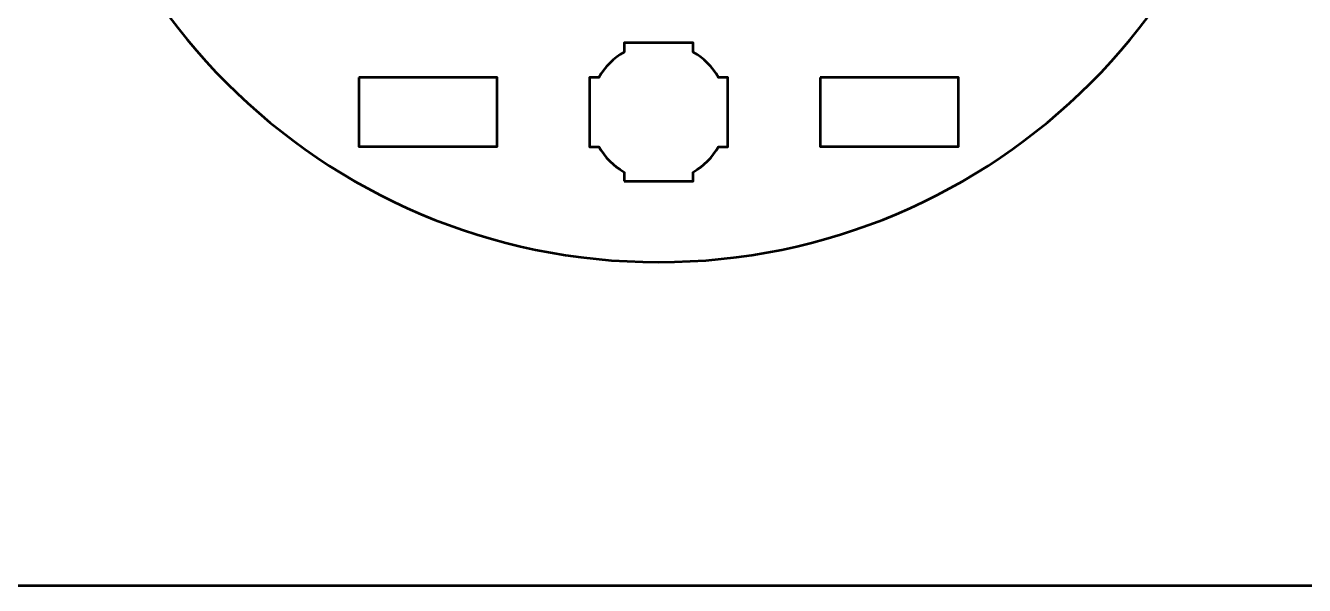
# Model space of a CAD drawing. Header units: centimetres. Extents: x -21 to 0, y -29.7 to 0.
# Drawn here: x -17.04 to -11.5, y -29.7 to -27.28 of the extents above; entities that cross this region are included whole.
import ezdxf

# ---------------------------------------------------------------- set-up
doc = ezdxf.new("R2010")
doc.units = ezdxf.units.CM
doc.header["$MEASUREMENT"] = 0
doc.layers.add('Layer 1', color=7, linetype='Continuous')

msp = doc.modelspace()

# ---------------------------------------------------------------- linework, layer by layer
at = {"layer": 'Layer 1', "color": 22, "lineweight": 53}
msp.add_open_spline([(-21.00003, -29.19995), (-21.00003, -29.19995), (-21.00003, -0.49992), (-21.00003, -0.49992), (-21.00003, -0.49992), (-21.00003, -0.22295), (-20.77694, 0.00004), (-20.49994, 0.00004), (-20.49994, 0.00004), (-20.49994, 0.00004), (-0.50008, 0.00004), (-0.50008, 0.00004), (-0.50008, 0.00004), (-0.22294, 0.00004), (0.00002, -0.22295), (0.00002, -0.49992), (0.00002, -0.49992), (0.00002, -0.49992), (0.00002, -29.19995), (0.00002, -29.19995), (0.00002, -29.19995), (0.00002, -29.47695), (-0.22294, -29.70004), (-0.50008, -29.70004), (-0.50008, -29.70004), (-0.50008, -29.70004), (-20.49994, -29.70004), (-20.49994, -29.70004), (-20.49994, -29.70004), (-20.77694, -29.70004), (-21.00003, -29.47695), (-21.00003, -29.19995)], degree=3, knots=[0, 0, 0, 0, 0.125, 0.125, 0.125, 0.125, 0.25, 0.25, 0.25, 0.25, 0.375, 0.375, 0.375, 0.375, 0.5, 0.5, 0.5, 0.5, 0.625, 0.625, 0.625, 0.625, 0.75, 0.75, 0.75, 0.75, 0.875, 0.875, 0.875, 0.875, 1, 1, 1, 1], dxfattribs=at)
at = {"layer": 'Layer 1', "color": 114, "lineweight": 53}
msp.add_open_spline([(-14.29993, -22.99996), (-12.8366, -22.99996), (-11.64993, -24.18663), (-11.64993, -25.64996), (-11.64993, -25.64996), (-11.64993, -27.11329), (-12.8366, -28.29996), (-14.29993, -28.29996), (-14.29993, -28.29996), (-15.76326, -28.29996), (-16.94993, -27.11329), (-16.94993, -25.64996), (-16.94993, -25.64996), (-16.94993, -24.18663), (-15.76326, -22.99996), (-14.29993, -22.99996)], degree=3, knots=[0, 0, 0, 0, 0.25, 0.25, 0.25, 0.25, 0.5, 0.5, 0.5, 0.5, 0.75, 0.75, 0.75, 0.75, 1, 1, 1, 1], dxfattribs=at)
at = {"layer": 'Layer 1', "lineweight": 53}
for points, knots in [([(-14.44992, -27.95002), (-14.44992, -27.95002), (-14.44992, -27.90984), (-14.44992, -27.90984), (-14.44992, -27.90984), (-14.49546, -27.88351), (-14.53342, -27.84556), (-14.55977, -27.80003), (-14.55977, -27.80003), (-14.55977, -27.80003), (-14.59992, -27.80003), (-14.59992, -27.80003), (-14.59992, -27.80003), (-14.59992, -27.80003), (-14.59992, -27.65151), (-14.59992, -27.65151), (-14.59992, -27.65151), (-14.59992, -27.65151), (-14.59994, -27.64996), (-14.59994, -27.64996), (-14.59994, -27.64996), (-14.59994, -27.64996), (-14.59992, -27.64841), (-14.59992, -27.64841), (-14.59992, -27.64841), (-14.59992, -27.64841), (-14.59992, -27.50002), (-14.59992, -27.50002), (-14.59992, -27.50002), (-14.59992, -27.50002), (-14.55982, -27.50002), (-14.55982, -27.50002), (-14.55982, -27.50002), (-14.53347, -27.45445), (-14.49548, -27.41645), (-14.44992, -27.39009), (-14.44992, -27.39009), (-14.44992, -27.39009), (-14.44992, -27.35001), (-14.44992, -27.35001), (-14.44992, -27.35001), (-14.44992, -27.35001), (-14.30458, -27.35001), (-14.30458, -27.35001), (-14.30458, -27.35001), (-14.30458, -27.35001), (-14.29994, -27.34995), (-14.29994, -27.34995), (-14.29994, -27.34995), (-14.29994, -27.34995), (-14.29529, -27.35001), (-14.29529, -27.35001), (-14.29529, -27.35001), (-14.29529, -27.35001), (-14.14991, -27.35001), (-14.14991, -27.35001), (-14.14991, -27.35001), (-14.14991, -27.35001), (-14.14991, -27.39009), (-14.14991, -27.39009), (-14.14991, -27.39009), (-14.10434, -27.41645), (-14.06637, -27.45445), (-14.04003, -27.50002), (-14.04003, -27.50002), (-14.04003, -27.50002), (-13.99991, -27.50002), (-13.99991, -27.50002), (-13.99991, -27.50002), (-13.99991, -27.50002), (-13.99991, -27.80003), (-13.99991, -27.80003), (-13.99991, -27.80003), (-13.99991, -27.80003), (-14.04008, -27.80003), (-14.04008, -27.80003), (-14.04008, -27.80003), (-14.06642, -27.84556), (-14.10438, -27.88351), (-14.14991, -27.90984), (-14.14991, -27.90984), (-14.14991, -27.90984), (-14.14991, -27.95002), (-14.14991, -27.95002), (-14.14991, -27.95002), (-14.14991, -27.95002), (-14.44992, -27.95002), (-14.44992, -27.95002)], [0, 0, 0, 0, 0.0454545, 0.0454545, 0.0454545, 0.0454545, 0.0909091, 0.0909091, 0.0909091, 0.0909091, 0.1363636, 0.1363636, 0.1363636, 0.1363636, 0.1818182, 0.1818182, 0.1818182, 0.1818182, 0.2272727, 0.2272727, 0.2272727, 0.2272727, 0.2727273, 0.2727273, 0.2727273, 0.2727273, 0.3181818, 0.3181818, 0.3181818, 0.3181818, 0.3636364, 0.3636364, 0.3636364, 0.3636364, 0.4090909, 0.4090909, 0.4090909, 0.4090909, 0.4545455, 0.4545455, 0.4545455, 0.4545455, 0.5, 0.5, 0.5, 0.5, 0.5454545, 0.5454545, 0.5454545, 0.5454545, 0.5909091, 0.5909091, 0.5909091, 0.5909091, 0.6363636, 0.6363636, 0.6363636, 0.6363636, 0.6818182, 0.6818182, 0.6818182, 0.6818182, 0.7272727, 0.7272727, 0.7272727, 0.7272727, 0.7727273, 0.7727273, 0.7727273, 0.7727273, 0.8181818, 0.8181818, 0.8181818, 0.8181818, 0.8636364, 0.8636364, 0.8636364, 0.8636364, 0.9090909, 0.9090909, 0.9090909, 0.9090909, 0.9545455, 0.9545455, 0.9545455, 0.9545455, 1, 1, 1, 1]), ([(-15.59992, -27.49989), (-15.59992, -27.49989), (-14.99991, -27.49989), (-14.99991, -27.49989), (-14.99991, -27.49989), (-14.99991, -27.49989), (-14.99991, -27.79989), (-14.99991, -27.79989), (-14.99991, -27.79989), (-14.99991, -27.79989), (-15.59992, -27.79989), (-15.59992, -27.79989), (-15.59992, -27.79989), (-15.59992, -27.79989), (-15.59992, -27.49989), (-15.59992, -27.49989)], [0, 0, 0, 0, 0.25, 0.25, 0.25, 0.25, 0.5, 0.5, 0.5, 0.5, 0.75, 0.75, 0.75, 0.75, 1, 1, 1, 1]), ([(-13.59995, -27.49989), (-13.59995, -27.49989), (-12.99995, -27.49989), (-12.99995, -27.49989), (-12.99995, -27.49989), (-12.99995, -27.49989), (-12.99995, -27.79989), (-12.99995, -27.79989), (-12.99995, -27.79989), (-12.99995, -27.79989), (-13.59995, -27.79989), (-13.59995, -27.79989), (-13.59995, -27.79989), (-13.59995, -27.79989), (-13.59995, -27.49989), (-13.59995, -27.49989)], [0, 0, 0, 0, 0.25, 0.25, 0.25, 0.25, 0.5, 0.5, 0.5, 0.5, 0.75, 0.75, 0.75, 0.75, 1, 1, 1, 1])]:
    msp.add_open_spline(points, degree=3, knots=knots, dxfattribs=at)

doc.saveas('drawing.dxf')
